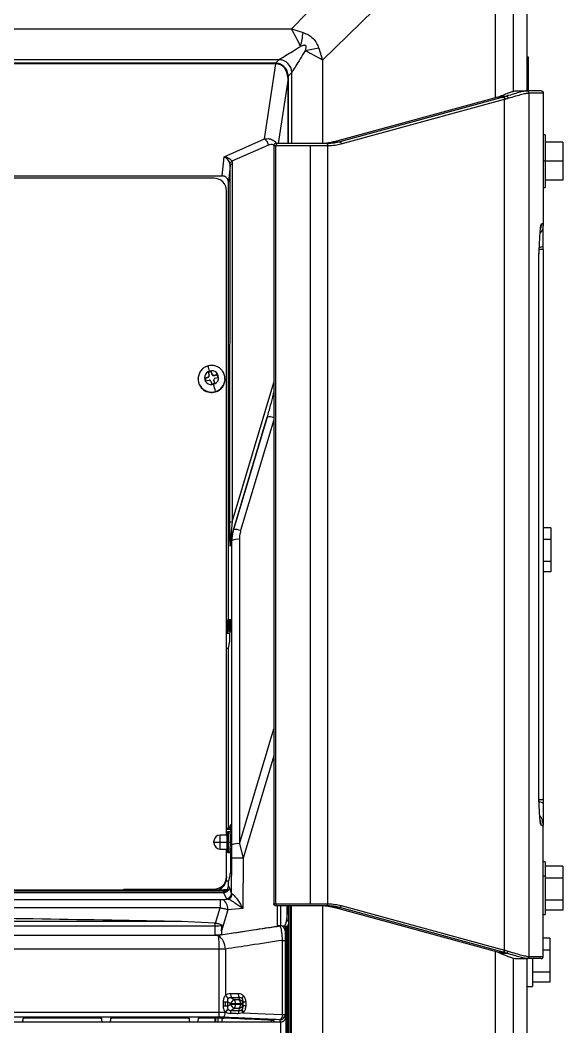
# Model space of a CAD drawing. Header units: millimetres. Extents: x -13464 to 9471, y -517 to 17126.
# Drawn here: x 6535.1 to 6668.5, y 78.4 to 326 of the extents above; entities that cross this region are included whole.
import ezdxf

# ---------------------------------------------------------------- set-up
doc = ezdxf.new("R2010")
doc.units = ezdxf.units.MM

msp = doc.modelspace()

# ---------------------------------------------------------------- linework, layer by layer
at = {"color": 7, "linetype": 'Continuous', "lineweight": 25}
for p, q in [((6601.79, 323.83), (6643.2, 366.08)), ((6659.75, 308.57), (6659.75, 361.76)), ((6659.75, 308.57), (6659.75, 361.76)), ((6659.78, 308.57), (6659.78, 361.71)), ((6651.99, 357.8), (6609.48, 316.14)), ((6651.99, 306.88), (6651.99, 357.8)), ((6656.29, 357.8), (6656.29, 308.44)), ((6273.27, 323.83), (6601.79, 323.83)), ((6601.79, 323.83), (6604.7, 322.89)), ((6608.54, 319.05), (6609.48, 316.14)), ((6659.78, 316.96), (6660.03, 316.96)), ((6598.71, 316.23), (6276.34, 316.23)), ((6597.96, 315.23), (6277.09, 315.23)), ((6597.86, 315.37), (6277.2, 315.37)), ((6595.16, 296.74), (6597.96, 315.23)), ((6597.86, 315.37), (6598.71, 316.23)), ((6609.48, 316.14), (6609.48, 295.62)), ((6600.71, 313.17), (6600.06, 314.26)), ((6600.99, 311.6), (6600.71, 313.17)), ((6601.88, 313.06), (6601.02, 312.21)), ((6601.02, 312.21), (6601.02, 295.62)), ((6601.88, 295.62), (6601.88, 313.06)), ((6600.99, 311.6), (6598.57, 295.62)), ((6600.99, 311.6), (6601.02, 311.6)), ((6600.99, 295.62), (6600.99, 311.6)), ((6652.57, 307.04), (6612.3, 296.05)), ((6653.86, 307.02), (6613.72, 296.05)), ((6652.57, 307.04), (6653.13, 307.26)), ((6652.57, 307.04), (6653.96, 307.04)), ((6653.13, 307.26), (6654.69, 307.26)), ((6654.69, 307.26), (6653.96, 307.04)), ((6656.9, 308.57), (6659.65, 308.57)), ((6659.73, 308.57), (6659.65, 308.57)), ((6663.2, 308.57), (6659.73, 308.57)), ((6660.15, 308.06), (6660.23, 308.06)), ((6660.23, 95.72), (6660.23, 308.06)), ((6660.23, 308.06), (6663.71, 308.06)), ((6663.71, 308.06), (6663.71, 275.99)), ((6614.02, 295.55), (6654.22, 306.52)), ((6654.22, 97.26), (6654.22, 306.52)), ((6664.22, 297.76), (6663.71, 297.76)), ((6664.22, 297.76), (6664.22, 291.29)), ((6585.26, 292.35), (6595.16, 296.74)), ((6596.13, 295.24), (6587.16, 291.25)), ((6597.48, 295.11), (6597.99, 295.11)), ((6597.48, 295.11), (6597.48, 108.67)), ((6598.49, 295.62), (6597.91, 295.62)), ((6597.99, 295.11), (6606.46, 295.11)), ((6597.99, 108.67), (6597.99, 295.11)), ((6610.47, 295.62), (6598.49, 295.62)), ((6606.46, 295.11), (6610.72, 295.11)), ((6606.46, 108.67), (6606.46, 295.11)), ((6610.72, 108.67), (6610.72, 295.11)), ((6612.3, 296.05), (6613.72, 296.05)), ((6668.54, 295.99), (6664.22, 295.99)), ((6668.54, 295.99), (6668.54, 291.29)), ((6584.8, 287.66), (6585.26, 292.35)), ((6586.71, 290.3), (6586.3, 286.1)), ((6586.65, 202.41), (6586.71, 290.3)), ((6587.26, 290.48), (6587.2, 202.58)), ((6664.22, 291.29), (6663.71, 291.29)), ((6664.22, 291.29), (6664.22, 284.81)), ((6668.54, 291.29), (6664.22, 291.29)), ((6668.54, 291.29), (6668.54, 286.59)), ((6409.37, 287.66), (6584.8, 287.66)), ((6582.68, 287.1), (6411.49, 287.1)), ((6586.3, 178.51), (6586.3, 286.1)), ((6663.71, 284.81), (6664.22, 284.81)), ((6668.54, 286.59), (6664.22, 286.59)), ((6585.86, 125.56), (6585.86, 283.98)), ((6663.71, 275.99), (6663.17, 275.78)), ((6662.61, 135.18), (6662.61, 268.6)), ((6662.62, 135.13), (6662.62, 268.66)), ((6663.71, 269.57), (6662.72, 269.57)), ((6663.71, 269.57), (6663.71, 134.21)), ((6578.87, 237.77), (6578.87, 237.85)), ((6578.87, 237.77), (6578.87, 237.66)), ((6581.34, 238.19), (6580.56, 237.96)), ((6580.56, 237.96), (6580.77, 237.24)), ((6581.34, 238.1), (6580.58, 237.88)), ((6581.34, 238.1), (6581.34, 238.19)), ((6582.09, 239.63), (6581.36, 239.42)), ((6581.36, 239.42), (6581.59, 238.65)), ((6582.09, 239.54), (6581.39, 239.34)), ((6581.61, 238.46), (6581.61, 238.55)), ((6582.32, 238.87), (6582.09, 239.63)), ((6582.09, 239.54), (6582.09, 239.63)), ((6582.32, 238.78), (6582.09, 239.54)), ((6582.32, 238.78), (6582.32, 238.87)), ((6583.58, 238.84), (6582.8, 238.61)), ((6583.58, 238.75), (6582.8, 238.52)), ((6582.8, 238.52), (6582.8, 238.61)), ((6583.01, 237.89), (6583.79, 238.12)), ((6583.79, 238.12), (6583.58, 238.84)), ((6583.58, 238.75), (6583.58, 238.84)), ((6583.77, 238.11), (6583.58, 238.75)), ((6585.48, 237.66), (6585.48, 237.77)), ((6585.48, 237.77), (6585.48, 237.68)), ((6580.77, 237.24), (6581.55, 237.47)), ((6582.02, 237.21), (6582.25, 236.45)), ((6582.25, 236.45), (6582.99, 236.66)), ((6582.74, 237.53), (6582.74, 237.44)), ((6582.99, 236.66), (6582.76, 237.43)), ((6582.76, 237.34), (6582.76, 237.43)), ((6582.96, 236.65), (6582.76, 237.34)), ((6587.2, 202.58), (6597.48, 236.85)), ((6583.11, 234.65), (6583.11, 234.55)), ((6595.86, 228.33), (6587.15, 199.32)), ((6587.55, 200.64), (6595.86, 228.33)), ((6597.48, 227.64), (6589.32, 200.43)), ((6587.2, 202.58), (6586.89, 199.51)), ((6587.15, 199.32), (6587.55, 200.64)), ((6587.16, 197.99), (6587.55, 200.64)), ((6665.62, 201.15), (6663.71, 201.15)), ((6665.62, 201.15), (6665.62, 198.23)), ((6586.89, 199.51), (6586.74, 196.58)), ((6589, 198.29), (6589, 123.44)), ((6665.62, 198.23), (6663.71, 198.23)), ((6665.62, 198.23), (6665.62, 192.81)), ((6587.16, 197.99), (6586.74, 196.58)), ((6587.16, 123.13), (6587.16, 197.99)), ((6665.62, 192.81), (6663.71, 192.81)), ((6665.62, 192.81), (6665.62, 190.3)), ((6665.62, 190.3), (6663.71, 190.3)), ((6586.16, 178.49), (6586.03, 178.21)), ((6586.16, 175.72), (6586.16, 178.49)), ((6586.41, 178.52), (6586.41, 175.78)), ((6586.54, 178.52), (6586.41, 178.52)), ((6586.54, 175.78), (6586.54, 178.52)), ((6586.79, 178.55), (6586.79, 175.83)), ((6586.03, 177.63), (6585.86, 177.63)), ((6585.86, 177.39), (6586.03, 177.39)), ((6585.86, 177.39), (6586.03, 177.39)), ((6586.03, 178.21), (6586.03, 175.21)), ((6586.41, 175.78), (6586.54, 175.78)), ((6586.64, 175.21), (6586.79, 175.83)), ((6586.16, 175.72), (6586.03, 175.21)), ((6586.03, 175.21), (6586.64, 175.21)), ((6586.64, 173.21), (6586.64, 175.21)), ((6585.86, 171.49), (6586.3, 171.49)), ((6586.3, 171.49), (6586.64, 173.21)), ((6586.3, 127.16), (6586.3, 171.49)), ((6589, 123.44), (6597.48, 151.7)), ((6597.48, 145.07), (6589.93, 119.88)), ((6663.71, 134.21), (6662.72, 134.21)), ((6586.3, 127.16), (6585.86, 127.16)), ((6585.86, 127.06), (6586.92, 127.06)), ((6585.86, 127.06), (6586.92, 127.06)), ((6586.82, 126.39), (6586.23, 126.39)), ((6586.92, 128.2), (6586.3, 127.16)), ((6586.92, 126.6), (6586.92, 128.2)), ((6586.92, 126.6), (6586.95, 126.58)), ((6663.71, 127.79), (6663.17, 128)), ((6663.71, 95.72), (6663.71, 127.79)), ((6582.73, 123.85), (6582.73, 124.04)), ((6582.73, 123.85), (6584.26, 123.85)), ((6582.73, 123.66), (6582.73, 123.85)), ((6586.02, 125.56), (6584.26, 125.56)), ((6584.26, 123.85), (6584.26, 125.56)), ((6584.26, 123.85), (6586.01, 123.85)), ((6584.26, 122.14), (6584.26, 123.85)), ((6585.98, 125.54), (6585.98, 126.1)), ((6586.28, 124.29), (6586.28, 123.85)), ((6586.28, 123.85), (6586.81, 123.85)), ((6586.81, 123.85), (6586.81, 124.29)), ((6584.26, 122.14), (6585.98, 122.14)), ((6585.86, 115.38), (6585.86, 122.14)), ((6585.98, 121.6), (6585.98, 122.16)), ((6586.23, 121.31), (6586.82, 121.31)), ((6586.24, 121.35), (6586.24, 121.33)), ((6586.7, 121.32), (6586.7, 121.32)), ((6589, 123.44), (6589.93, 119.88)), ((6586.92, 116.94), (6586.92, 121.1)), ((6587.07, 111.22), (6587.15, 119.9)), ((6589.93, 119.88), (6589.82, 107.48)), ((6664.22, 118.97), (6663.71, 118.97)), ((6664.22, 118.97), (6664.22, 115.49)), ((6586.92, 116.94), (6586.3, 114.26)), ((6668.54, 117.92), (6664.22, 117.92)), ((6668.54, 117.92), (6668.54, 115)), ((6586.3, 114.26), (6585.76, 114.26)), ((6585.86, 115.38), (6585.86, 115.03)), ((6586.3, 113.05), (6586.3, 114.26)), ((6664.22, 115.49), (6663.71, 115.49)), ((6664.22, 115.49), (6664.22, 106.02)), ((6668.54, 115), (6664.22, 115)), ((6668.54, 115), (6668.54, 109.58)), ((6408.97, 112.14), (6585.2, 112.14)), ((6585.2, 111.77), (6408.97, 111.77)), ((6585.2, 111.4), (6408.97, 111.4)), ((6560.58, 112.25), (6582.68, 112.25)), ((6560.58, 112.14), (6560.58, 112.25)), ((6582.68, 112.14), (6582.68, 112.25)), ((6585.2, 112.14), (6585.2, 111.77)), ((6585.2, 111.4), (6585.2, 111.77)), ((6585.33, 111.77), (6585.2, 111.77)), ((6585.8, 109.97), (6585.2, 111.4)), ((6586.3, 113.05), (6587.07, 111.22)), ((6408.25, 109.73), (6584.27, 109.73)), ((6584.27, 109.73), (6584.27, 107.65)), ((6584.84, 109.75), (6586.09, 109.83)), ((6587.07, 111.22), (6587.24, 111.08)), ((6668.54, 109.58), (6664.22, 109.58)), ((6668.54, 109.58), (6668.54, 107.07)), ((6584.27, 107.65), (6405.16, 107.65)), ((6583.16, 103.93), (6584.27, 107.65)), ((6586.13, 107.22), (6584.58, 102.06)), ((6589.82, 107.48), (6586.13, 107.22)), ((6597.48, 108.67), (6597.99, 108.67)), ((6598.49, 108.17), (6597.91, 108.17)), ((6597.99, 108.67), (6606.46, 108.67)), ((6598.37, 103.19), (6598.37, 108.17)), ((6610.47, 108.17), (6598.49, 108.17)), ((6599.14, 108.17), (6599.14, 103.24)), ((6600.66, 104.75), (6600.97, 108.17)), ((6600.66, 108.17), (6600.66, 104.75)), ((6601.08, 108.17), (6601.08, -188.4)), ((6601.08, 108.17), (6601.08, -188.4)), ((6601.15, -188.4), (6601.15, 108.17)), ((6601.53, 108.17), (6601.53, -188.4)), ((6601.63, 108.17), (6601.63, -188.4)), ((6601.63, 108.17), (6601.63, -188.4)), ((6601.85, -188.4), (6601.85, 108.17)), ((6606.46, 108.67), (6610.72, 108.67)), ((6609.45, 108.17), (6609.45, -188.4)), ((6612.3, 107.73), (6613.72, 107.73)), ((6652.57, 96.74), (6612.3, 107.73)), ((6653.86, 96.76), (6613.72, 107.73)), ((6614.02, 108.24), (6654.22, 97.26)), ((6668.54, 107.07), (6664.22, 107.07)), ((6574.77, 104.39), (6583.01, 103.95)), ((6663.71, 106.02), (6664.22, 106.02)), ((6583.01, 103.95), (6583.16, 103.93)), ((6583.03, 100.94), (6583.03, 103.17)), ((6584.58, 102.06), (6584.58, 101.05)), ((6600.36, 103.1), (6600.29, 102.04)), ((6600.58, 103.06), (6600.58, -11.08)), ((6601.08, 103.62), (6600.75, 103.06)), ((6601.08, 103.08), (6600.75, 103.06)), ((6601.03, -188.4), (6601.03, 103.08)), ((6599.63, 81.41), (6599.63, 99.68)), ((6599.63, 99.68), (6600.26, 99.68)), ((6600.26, 99.68), (6600.26, 81.41)), ((6665.37, 100.22), (6663.71, 100.22)), ((6665.37, 100.22), (6665.37, 97.3)), ((6584.04, 82.05), (6584.04, 97.54)), ((6585.57, 97.54), (6584.04, 97.54)), ((6585.57, 97.54), (6585.57, 86.13)), ((6651.99, -188.4), (6651.99, 96.9)), ((6652.57, 96.74), (6653.96, 96.74)), ((6652.57, 96.74), (6653.13, 96.52)), ((6654.69, 96.52), (6653.96, 96.74)), ((6665.37, 97.3), (6663.71, 97.3)), ((6665.37, 97.3), (6665.37, 91.88)), ((6653.13, 96.52), (6654.69, 96.52)), ((6656.29, 95.34), (6656.29, -188.4)), ((6656.9, 95.21), (6659.65, 95.21)), ((6659.73, 95.21), (6659.65, 95.21)), ((6663.2, 95.21), (6659.73, 95.21)), ((6659.76, -188.4), (6659.76, 95.21)), ((6659.76, -188.4), (6659.76, 95.21)), ((6660.15, 95.72), (6660.23, 95.72)), ((6660.23, 95.72), (6663.71, 95.72)), ((6661.05, 95.21), (6661.05, 88.32)), ((6665.37, 91.88), (6661.05, 91.88)), ((6665.37, 91.88), (6665.37, 89.37)), ((6665.37, 89.37), (6661.05, 89.37)), ((6659.76, 88.32), (6661.05, 88.32)), ((6585.08, 83.53), (6585.08, 84.53)), ((6585.08, 84.53), (6585.55, 84.53)), ((6585.55, 84.53), (6585.55, 83.53)), ((6585.55, 84.53), (6586.12, 84.53)), ((6586.84, 84.09), (6586.12, 84.53)), ((6586.12, 84.53), (6586.12, 83.53)), ((6586.81, 86.63), (6588.72, 86.63)), ((6587.1, 85.56), (6587.76, 85.16)), ((6589.01, 85.56), (6587.1, 85.56)), ((6587.76, 85.16), (6588.97, 85.16)), ((6588.97, 85.16), (6589.01, 85.56)), ((6589.93, 84.49), (6589.89, 84.09)), ((6589.93, 83.57), (6589.93, 84.49)), ((6590.56, 84.49), (6589.93, 84.49)), ((6590.56, 84.49), (6590.56, 83.57)), ((6585.55, 83.53), (6585.08, 83.53)), ((6586.12, 83.53), (6585.55, 83.53)), ((6586.12, 83.53), (6586.84, 83.97)), ((6586.84, 83.97), (6586.84, 84.09)), ((6588.05, 84.09), (6586.84, 84.09)), ((6586.84, 83.97), (6588.05, 83.97)), ((6587.76, 82.9), (6587.03, 82.46)), ((6588.97, 82.9), (6587.76, 82.9)), ((6588.05, 84.09), (6588.05, 83.97)), ((6589.26, 84.09), (6588.05, 84.09)), ((6588.05, 83.97), (6589.26, 83.97)), ((6589.86, 81.84), (6588.74, 81.65)), ((6589.01, 82.47), (6588.97, 82.9)), ((6589.26, 83.97), (6589.26, 84.09)), ((6589.89, 84.09), (6589.26, 84.09)), ((6589.26, 83.97), (6589.89, 83.97)), ((6589.89, 84.09), (6589.89, 83.97)), ((6589.89, 83.97), (6589.93, 83.57)), ((6590.56, 83.57), (6589.93, 83.57)), ((6583.01, 80.58), (6583.01, 79.61)), ((6583.15, 80.58), (6583.15, 79.61)), ((6583.81, 79.61), (6583.81, 80.58)), ((6584.69, 80.58), (6584.69, 79.61)), ((6596.87, 79.61), (6596.87, 80.05)), ((6597.46, 79.96), (6597.53, 79.61)), ((6599.22, 76.04), (6599.22, 79.61)), ((6599.63, 81.41), (6600.26, 81.41)), ((6600.39, 80.77), (6600.39, 76.04))]:
    msp.add_line(p, q, dxfattribs=at)
at = {"color": 7, "linetype": 'Continuous', "lineweight": 25, "flags": 128}
for points in [[(6610.47, 295.62), (6610.51, 295.61), (6610.56, 295.58), (6610.61, 295.53), (6610.65, 295.47), (6610.68, 295.39), (6610.7, 295.3), (6610.71, 295.21), (6610.72, 295.11)], [(6663.17, 275.78), (6663.09, 274.88), (6663.06, 274.73)], [(6582.76, 237.34), (6582.74, 237.41), (6582.74, 237.44)], [(6663.17, 128), (6663.09, 128.9), (6663.06, 129.05)], [(6610.47, 108.17), (6610.51, 108.17), (6610.56, 108.2), (6610.61, 108.25), (6610.65, 108.31), (6610.68, 108.39), (6610.7, 108.48), (6610.71, 108.57), (6610.72, 108.67)], [(6589.86, 81.84), (6595.33, 81.6), (6599.63, 81.41)], [(6535.79, 80.55), (6535.76, 80.23), (6535.74, 80.02), (6535.72, 79.82), (6535.7, 79.61)], [(6555.07, 80.56), (6555.13, 80.03), (6555.17, 79.61)], [(6557.34, 80.55), (6557.31, 80.23), (6557.29, 80.02), (6557.27, 79.82), (6557.25, 79.61)], [(6576.63, 80.56), (6576.69, 80.03), (6576.73, 79.61)], [(6578.88, 80.55), (6578.85, 80.23), (6578.83, 80.02), (6578.81, 79.82), (6578.78, 79.61)], [(6599.11, 79.61), (6599.05, 79.91), (6599, 80.15)], [(6600.26, 81.41), (6600.33, 81.05), (6600.39, 80.77)]]:
    msp.add_lwpolyline(points, dxfattribs=at)
at = {"color": 7, "linetype": 'Continuous', "lineweight": 25}
for centre, radius, start, end in [((6542.99, 332.84), 62.51, 347.6993, 350.8415), ((6618.49, 257.34), 62.51, 99.1585, 102.3007), ((6598.69, 313.04), 3.19, 0.5081, 89.4919), ((6659.65, 308.07), 0.506, 359.7695, 89.7676), ((6659.73, 308.06), 0.508, 359.9607, 89.9607), ((6593.89, 294.85), 2.28, 9.633, 56.0493), ((6598.5, 295.11), 0.507, 90.1094, 180.109), ((6587.57, 290.36), 0.975, 114.8828, 157.5532), ((6587.24, 289.61), 0.865, 88.2952, 127.1468), ((6582.71, 283.95), 3.15, 0.4419, 90.4352), ((6662.76, 271.45), 1.36, 268.837, 314.0565), ((6576.29, 238.45), 5.53, 12.6997, 26.3486), ((6582.16, 237.8), 3.29, 180.5222, 286.7503), ((6582.16, 237.69), 3.29, 180.5222, 286.7503), ((6582.16, 238.03), 1.7, 106.0796, 287.2654), ((6581.23, 238.55), 0.374, 285.7452, 16.381), ((6581.23, 238.46), 0.376, 285.8988, 359.6911), ((6582.19, 238.04), 1.7, 286.0796, 107.2654), ((6582.69, 238.98), 0.382, 197.1209, 286.4788), ((6582.69, 238.89), 0.382, 197.1209, 286.4788), ((6583.12, 237.53), 0.374, 105.7452, 196.381), ((6582.22, 237.78), 3.26, 285.8506, 358.2383), ((6582.22, 237.68), 3.26, 285.8445, 359.7454), ((6581.66, 237.1), 0.382, 17.1209, 106.4788), ((6569.96, 232.26), 13.37, 10.3015, 18.0926), ((6596.4, 225.7), 2.69, 66.4035, 101.7234), ((6587.17, 201.72), 0.865, 88.2952, 127.1468), ((6588.12, 197.84), 2.85, 65.0518, 101.4168), ((6587.14, 199.1), 0.478, 121.0514, 168.2291), ((6586.78, 199.07), 0.45, 33.6773, 75.8944), ((6588.59, 195.07), 3.24, 82.6328, 116.0821), ((6662.7, 132.17), 1.53, 48.5715, 88.3274), ((6584.26, 124.04), 1.52, 90, 180), ((6586.22, 123.88), 0.418, 81.7212, 117.6466), ((6586.87, 124.73), 0.447, 262.6328, 296.0821), ((6584.26, 123.66), 1.52, 180, 270), ((6588.59, 120.22), 3.24, 82.6328, 116.0821), ((6587.57, -39.9), 159.8, 89.1564, 90.1519), ((6582.71, 115.4), 3.15, 269.5648, 359.5581), ((6582.73, 115.04), 3.13, 291.9257, 359.7684), ((6589.08, 112.37), 3.79, 188.967, 194.4294), ((6583.52, 107.48), 2.62, 354.3108, 59.7751), ((6585.8, 111.24), 1.27, 270.2374, 358.91), ((6585.95, 111.11), 1.29, 275.8941, 358.6504), ((6598.5, 108.67), 0.507, 179.891, 269.8906), ((6601.31, 108.22), 0.342, 189.134, 227.3681), ((6601.12, 104.86), 0.47, 193.862, 265.2476), ((6568.09, 103.2), 14.94, 359.8697, 2.8754), ((6599.05, 102), 1.25, 1.573, 89.6404), ((6561.76, 98.09), 22.28, 358.5837, 7.3547), ((6581.09, 97.43), 4.48, 1.4521, 51.7967), ((6659.65, 95.72), 0.506, 270.2324, 0.2305), ((6659.73, 95.72), 0.508, 270.0393, 0.0393), ((6588.13, 88.05), 3.2, 216.9317, 235.2887), ((6588.63, 86.55), 1.82, 177.5271, 212.8499), ((6589, 83.16), 2.35, 121.6587, 156.5545), ((6586.23, 84.17), 1.82, 357.5271, 32.8499), ((6590.53, 86.55), 1.82, 177.5271, 212.8499), ((6587.44, 84.17), 1.82, 357.5271, 32.8499), ((6588.71, 84), 1.18, 4.3988, 77.388), ((6591.03, 85.06), 1.39, 135.1088, 166.7987), ((6578.47, 81.77), 5.57, 349.8013, 2.873), ((6584.34, 81.84), 1.23, 299.0761, 6.5555), ((6588.17, 79.72), 3.54, 122.8645, 139.151), ((6587.98, 80.03), 3.11, 122.7361, 141.0266), ((6588.38, 81.57), 1.62, 146.616, 175.8854), ((6589, 84.9), 2.35, 203.4455, 238.3413), ((6586.23, 83.89), 1.82, 327.1501, 2.4729), ((6590.39, 81.56), 1.65, 146.6954, 177.0612), ((6587.44, 83.89), 1.82, 327.1501, 2.4729), ((6588.71, 84.06), 1.18, 282.612, 355.6012), ((6591.04, 82.69), 1.45, 183.7247, 216.005), ((6591.03, 83), 1.39, 193.2013, 224.8912), ((6598.37, 81.24), 1.26, 299.656, 7.6582), ((6598.99, 81.42), 1.27, 270.3819, 359.7942)]:
    msp.add_arc(centre, radius, start, end, dxfattribs=at)
for points, knots in [([(6604.06, 319.52), (6603.69, 320.26), (6602.95, 321.74), (6602.17, 323.13), (6601.79, 323.83)], [0, 0, 0, 0, 0.499672, 1, 1, 1, 1]), ([(6604.7, 322.89), (6605.13, 322.72), (6606.01, 322.39), (6607.17, 321.52), (6608.03, 320.37), (6608.37, 319.48), (6608.54, 319.05)], [0, 0, 0, 0, 0.24377, 0.499159, 0.754983, 1, 1, 1, 1]), ([(6598.71, 316.23), (6598.76, 316.26), (6598.87, 316.32), (6599.37, 316.63), (6600.42, 317.28), (6602.09, 318.31), (6603.39, 319.1), (6604.06, 319.52)], [0, 0, 0, 0, 0.089618, 0.186676, 0.417859, 0.69576, 1, 1, 1, 1]), ([(6605.17, 318.41), (6605.27, 318.66), (6605.41, 319.01), (6605.44, 319.42), (6605.4, 319.59), (6605.33, 319.69), (6605.24, 319.75), (6605.07, 319.79), (6604.65, 319.76), (6604.31, 319.62), (6604.06, 319.52)], [0, 0, 0, 0, 0.304932, 0.415748, 0.460272, 0.500497, 0.540554, 0.584994, 0.696322, 1, 1, 1, 1]), ([(6605.17, 318.41), (6604.75, 317.74), (6603.96, 316.44), (6602.93, 314.77), (6602.28, 313.72), (6601.97, 313.22), (6601.91, 313.11), (6601.88, 313.06)], [0, 0, 0, 0, 0.30424, 0.582141, 0.813324, 0.910381, 1, 1, 1, 1]), ([(6609.48, 316.14), (6608.78, 316.52), (6607.39, 317.3), (6605.91, 318.04), (6605.17, 318.41)], [0, 0, 0, 0, 0.500375, 1, 1, 1, 1]), ([(6660.03, 316.96), (6660.03, 316.85), (6660.03, 316.63), (6660.03, 314.87), (6660.03, 312.29), (6660.03, 309.78), (6660.03, 308.57)], [0, 0, 0, 0, 0.26118, 0.516448, 0.767544, 1, 1, 1, 1]), ([(6601.02, 312.21), (6600.96, 312.66), (6600.85, 313.59), (6599.99, 314.65), (6598.93, 315.27), (6598.21, 315.34), (6597.86, 315.37)], [0, 0, 0, 0, 0.270606, 0.562309, 0.789377, 1, 1, 1, 1]), ([(6599.1, 314.98), (6598.92, 315.05), (6598.55, 315.2), (6598.16, 315.22), (6597.96, 315.23)], [0, 0, 0, 0, 0.501993, 1, 1, 1, 1]), ([(6600.06, 314.26), (6599.91, 314.41), (6599.63, 314.69), (6599.28, 314.88), (6599.1, 314.98)], [0, 0, 0, 0, 0.513958, 1, 1, 1, 1]), ([(6653.13, 307.26), (6653.61, 307.46), (6654.57, 307.84), (6655.7, 308.27), (6656.54, 308.53), (6656.78, 308.56), (6656.9, 308.57)], [0, 0, 0, 0, 0.252724, 0.500733, 0.750932, 1, 1, 1, 1]), ([(6653.96, 307.04), (6653.95, 307.04), (6653.91, 307.03), (6653.88, 307.02), (6653.86, 307.02)], [0, 0, 0, 0, 0.559999, 1, 1, 1, 1]), ([(6653.96, 307.04), (6654, 307.04), (6654.05, 307.03), (6654.12, 306.97), (6654.18, 306.9), (6654.23, 306.82), (6654.28, 306.71), (6654.31, 306.61), (6654.33, 306.55)], [0, 0, 0, 0, 0.2394272, 0.3683444, 0.500006, 0.6316667, 0.7605814, 1, 1, 1, 1]), ([(6659.65, 308.57), (6659.49, 308.56), (6659.18, 308.53), (6658.08, 308.27), (6656.6, 307.85), (6655.33, 307.46), (6654.69, 307.26)], [0, 0, 0, 0, 0.24994, 0.500458, 0.750059, 1, 1, 1, 1]), ([(6654.69, 307.26), (6654.73, 307.26), (6654.79, 307.25), (6654.87, 307.18), (6654.93, 307.12), (6654.98, 307.04), (6655.05, 306.93), (6655.07, 306.83), (6655.09, 306.77)], [0, 0, 0, 0, 0.23942, 0.368336, 0.499999, 0.631661, 0.760578, 1, 1, 1, 1]), ([(6655.09, 306.77), (6655.74, 306.96), (6657.04, 307.35), (6658.55, 307.76), (6659.68, 308.02), (6660, 308.05), (6660.15, 308.06)], [0, 0, 0, 0, 0.249302, 0.499599, 0.750248, 1, 1, 1, 1]), ([(6663.2, 308.57), (6663.28, 308.56), (6663.43, 308.54), (6663.6, 308.41), (6663.7, 308.24), (6663.71, 308.12), (6663.71, 308.06)], [0, 0, 0, 0, 0.270303, 0.562484, 0.789771, 1, 1, 1, 1]), ([(6654.22, 306.52), (6654.24, 306.53), (6654.27, 306.54), (6654.31, 306.55), (6654.33, 306.55)], [0, 0, 0, 0, 0.56, 1, 1, 1, 1]), ([(6654.33, 306.55), (6654.47, 306.59), (6654.73, 306.66), (6654.98, 306.74), (6655.09, 306.77)], [0, 0, 0, 0, 0.559993, 1, 1, 1, 1]), ([(6595.16, 296.74), (6595.56, 296.8), (6596.17, 296.87), (6596.93, 296.67), (6597.44, 296.41), (6597.86, 296.04), (6598.06, 295.72), (6598.15, 295.56)], [0, 0, 0, 0, 0.332198, 0.50937, 0.673591, 0.839251, 1, 1, 1, 1]), ([(6597.48, 295.19), (6597.44, 295.22), (6597.23, 295.39), (6596.75, 295.45), (6596.34, 295.31), (6596.13, 295.24)], [0, 0, 0, 0, 0.1183328, 0.5449665, 1, 1, 1, 1]), ([(6597.91, 295.62), (6597.8, 295.6), (6597.67, 295.57), (6597.55, 295.4), (6597.51, 295.31), (6597.48, 295.21), (6597.48, 295.14), (6597.48, 295.11)], [0, 0, 0, 0, 0.603903, 0.73056, 0.836974, 0.924822, 1, 1, 1, 1]), ([(6612.3, 296.05), (6612.13, 296.02), (6611.8, 295.96), (6611.35, 295.81), (6610.9, 295.76), (6610.39, 295.69), (6609.76, 295.63), (6609.29, 295.62), (6609.05, 295.62)], [0, 0, 0, 0, 0.157013, 0.308978, 0.422673, 0.570216, 0.778653, 1, 1, 1, 1]), ([(6613.72, 296.05), (6613.34, 295.96), (6612.62, 295.77), (6611.53, 295.65), (6610.82, 295.63), (6610.47, 295.62)], [0, 0, 0, 0, 0.350084, 0.676958, 1, 1, 1, 1]), ([(6610.72, 295.11), (6611.34, 295.14), (6612.21, 295.17), (6613.31, 295.36), (6613.78, 295.48), (6614.02, 295.55)], [0, 0, 0, 0, 0.560269, 0.780149, 1, 1, 1, 1]), ([(6613.72, 296.05), (6613.75, 296.05), (6613.8, 296.04), (6613.87, 295.97), (6613.92, 295.89), (6613.97, 295.79), (6614.01, 295.66), (6614.02, 295.59), (6614.02, 295.55)], [0, 0, 0, 0, 0.242147, 0.369077, 0.499604, 0.709352, 0.844664, 1, 1, 1, 1]), ([(6585.26, 292.35), (6585.47, 292.32), (6585.88, 292.26), (6586.45, 292.02), (6586.91, 291.68), (6587.08, 291.38), (6587.16, 291.25)], [0, 0, 0, 0, 0.265577, 0.534375, 0.783272, 1, 1, 1, 1]), ([(6586.67, 290.74), (6586.61, 290.89), (6586.49, 291.23), (6586.14, 291.7), (6585.72, 292.1), (6585.41, 292.26), (6585.26, 292.35)], [0, 0, 0, 0, 0.216728, 0.465625, 0.734423, 1, 1, 1, 1]), ([(6586.71, 290.3), (6586.71, 290.38), (6586.71, 290.53), (6586.68, 290.67), (6586.67, 290.74)], [0, 0, 0, 0, 0.528577, 1, 1, 1, 1]), ([(6587.16, 291.25), (6587.19, 291.11), (6587.25, 290.86), (6587.26, 290.6), (6587.26, 290.48)], [0, 0, 0, 0, 0.552197, 1, 1, 1, 1]), ([(6586.3, 286.1), (6586.27, 286.32), (6586.22, 286.78), (6585.82, 287.3), (6585.31, 287.61), (6584.97, 287.65), (6584.8, 287.66)], [0, 0, 0, 0, 0.27852, 0.571924, 0.795026, 1, 1, 1, 1]), ([(6663.17, 275.78), (6663.13, 275.69), (6663.04, 275.52), (6662.92, 274.48), (6662.81, 272.94), (6662.7, 270.93), (6662.64, 269.38), (6662.61, 268.6)], [0, 0, 0, 0, 0.185655, 0.372247, 0.558138, 0.778864, 1, 1, 1, 1]), ([(6663.71, 275.99), (6663.67, 275.31), (6663.61, 274.36), (6663.02, 273.65), (6662.85, 273.45)], [0, 0, 0, 0, 0.714858, 1, 1, 1, 1]), ([(6663.71, 275.99), (6663.71, 275.99), (6663.71, 275.99), (6663.71, 275.99), (6663.71, 275.99)], [0, 0, 0, 0, 0.559973, 1, 1, 1, 1]), ([(6663.71, 270.47), (6663.71, 271.08), (6663.71, 272.36), (6663.71, 274.06), (6663.71, 275.3), (6663.71, 275.69), (6663.71, 275.81)], [0, 0, 0, 0, 0.266554, 0.553604, 0.85455, 1, 1, 1, 1]), ([(6663.71, 269.57), (6663.71, 269.74), (6663.71, 270.04), (6663.71, 270.33), (6663.71, 270.47)], [0, 0, 0, 0, 0.560159, 1, 1, 1, 1]), ([(6581.25, 240.91), (6581.02, 240.83), (6580.47, 240.63), (6579.73, 240.05), (6579.16, 239.2), (6578.88, 238.42), (6578.9, 237.97), (6578.91, 237.85)], [0, 0, 0, 0, 0.173814, 0.421148, 0.668839, 0.915937, 1, 1, 1, 1]), ([(6585.44, 237.68), (6585.45, 237.9), (6585.46, 238.47), (6585.13, 239.33), (6584.52, 240.15), (6583.67, 240.74), (6582.69, 241.05), (6581.85, 241.06), (6581.38, 240.94), (6581.25, 240.91)], [0, 0, 0, 0, 0.108577, 0.273005, 0.437253, 0.601633, 0.766403, 0.931672, 1, 1, 1, 1]), ([(6595.86, 228.33), (6596.14, 229.3), (6596.68, 231.17), (6597.21, 233.19), (6597.45, 234.24), (6597.48, 234.38)], [0, 0, 0, 0, 0.4841402, 0.930438, 1, 1, 1, 1]), ([(6586.67, 199.2), (6586.66, 199.72), (6586.65, 200.77), (6586.65, 201.87), (6586.65, 202.41)], [0, 0, 0, 0, 0.507577, 1, 1, 1, 1]), ([(6586.74, 196.58), (6586.72, 197.03), (6586.69, 197.83), (6586.68, 198.78), (6586.67, 199.2)], [0, 0, 0, 0, 0.559585, 1, 1, 1, 1]), ([(6587.15, 199.32), (6587.03, 198.86), (6586.8, 197.97), (6586.76, 197.04), (6586.74, 196.58)], [0, 0, 0, 0, 0.509165, 1, 1, 1, 1]), ([(6589.32, 200.43), (6589.22, 200.03), (6589.04, 199.33), (6589.01, 198.61), (6589, 198.29)], [0, 0, 0, 0, 0.560013, 1, 1, 1, 1]), ([(6586.16, 178.49), (6586.16, 178.49), (6586.17, 178.5), (6586.24, 178.51), (6586.33, 178.52), (6586.38, 178.52), (6586.41, 178.52)], [0, 0, 0, 0, 0.2710824, 0.5624744, 0.7892161, 1, 1, 1, 1]), ([(6586.54, 178.52), (6586.57, 178.52), (6586.64, 178.52), (6586.73, 178.53), (6586.78, 178.54), (6586.79, 178.54), (6586.79, 178.55)], [0, 0, 0, 0, 0.270752, 0.562045, 0.788946, 1, 1, 1, 1]), ([(6586.41, 175.78), (6586.37, 175.78), (6586.3, 175.78), (6586.22, 175.76), (6586.17, 175.74), (6586.16, 175.73), (6586.16, 175.72)], [0, 0, 0, 0, 0.270752, 0.562045, 0.788946, 1, 1, 1, 1]), ([(6586.79, 175.83), (6586.78, 175.82), (6586.77, 175.81), (6586.7, 175.79), (6586.62, 175.78), (6586.56, 175.78), (6586.54, 175.78)], [0, 0, 0, 0, 0.271082, 0.562474, 0.789216, 1, 1, 1, 1]), ([(6662.68, 133.43), (6662.68, 133.44), (6662.69, 133.93), (6662.65, 134.56), (6662.61, 135.18)], [0, 0, 0, 0, 0.0209149, 1, 1, 1, 1]), ([(6663.17, 128), (6663.13, 128.09), (6663.04, 128.26), (6662.92, 129.31), (6662.81, 130.84), (6662.7, 132.85), (6662.64, 134.41), (6662.61, 135.18)], [0, 0, 0, 0, 0.185655, 0.372247, 0.558138, 0.778864, 1, 1, 1, 1]), ([(6663.71, 134.21), (6663.71, 134.04), (6663.71, 133.74), (6663.71, 133.45), (6663.71, 133.32)], [0, 0, 0, 0, 0.560159, 1, 1, 1, 1]), ([(6663.71, 133.32), (6663.71, 132.7), (6663.71, 131.42), (6663.71, 129.72), (6663.71, 128.49), (6663.71, 128.1), (6663.71, 127.97)], [0, 0, 0, 0, 0.2670277, 0.5545878, 0.8560691, 1, 1, 1, 1]), ([(6663.71, 127.8), (6663.67, 128.47), (6663.61, 129.42), (6663.02, 130.13), (6662.85, 130.33)], [0, 0, 0, 0, 0.714858, 1, 1, 1, 1]), ([(6586.24, 126.39), (6586.23, 126.39), (6586.2, 126.39), (6586.15, 126.37), (6586.1, 126.35), (6586.05, 126.3), (6586, 126.23), (6585.99, 126.16), (6585.98, 126.12)], [0, 0, 0, 0, 0.071547, 0.147873, 0.235896, 0.349006, 0.649696, 1, 1, 1, 1]), ([(6586.24, 126.38), (6586.24, 126.38), (6586.25, 126.4), (6586.26, 126.28), (6586.26, 126.02), (6586.27, 125.61), (6586.28, 125.08), (6586.28, 124.6), (6586.28, 124.29)], [0, 0, 0, 0, 0.049288, 0.201425, 0.437586, 0.584274, 0.727114, 1, 1, 1, 1]), ([(6586.92, 126.59), (6586.92, 126.57), (6586.92, 126.54), (6586.9, 126.49), (6586.87, 126.44), (6586.81, 126.38), (6586.74, 126.33), (6586.68, 126.31), (6586.66, 126.3)], [0, 0, 0, 0, 0.108225, 0.225314, 0.355136, 0.500549, 0.75045, 1, 1, 1, 1]), ([(6586.81, 124.29), (6586.81, 124.45), (6586.81, 124.79), (6586.8, 125.25), (6586.79, 125.67), (6586.77, 126.01), (6586.74, 126.25), (6586.72, 126.38), (6586.7, 126.39), (6586.69, 126.39)], [0, 0, 0, 0, 0.141169, 0.286918, 0.437262, 0.592216, 0.737312, 0.901895, 1, 1, 1, 1]), ([(6586.92, 126.59), (6586.92, 126.59), (6586.92, 126.6), (6586.92, 126.6), (6586.92, 126.6)], [0, 0, 0, 0, 0.56, 1, 1, 1, 1]), ([(6586.95, 126.58), (6586.96, 126.59), (6586.99, 126.61), (6587.04, 126.07), (6587.06, 125.25), (6587.07, 124.63), (6587.07, 124.33)], [0, 0, 0, 0, 0.1864722, 0.5122611, 0.7656053, 1, 1, 1, 1]), ([(6663.71, 127.8), (6663.71, 127.8), (6663.71, 127.79), (6663.71, 127.79), (6663.71, 127.79)], [0, 0, 0, 0, 0.559973, 1, 1, 1, 1]), ([(6586.02, 124.25), (6586.02, 124.56), (6586.02, 125.21), (6586.01, 125.86), (6586, 126.16), (6585.99, 126.12), (6585.98, 126.1)], [0, 0, 0, 0, 0.270218, 0.562411, 0.789746, 1, 1, 1, 1]), ([(6585.98, 121.6), (6585.99, 121.69), (6586, 121.89), (6586.01, 122.64), (6586.02, 123.47), (6586.02, 124), (6586.02, 124.25)], [0, 0, 0, 0, 0.270255, 0.56246, 0.789776, 1, 1, 1, 1]), ([(6585.98, 122.16), (6585.99, 122.22), (6585.99, 122.35), (6586, 122.81), (6586.01, 123.33), (6586.01, 123.68), (6586.01, 123.85)], [0, 0, 0, 0, 0.2723624, 0.5619165, 0.7876683, 1, 1, 1, 1]), ([(6586.01, 123.85), (6586.01, 124.02), (6586.01, 124.39), (6586.01, 124.9), (6586, 125.32), (6586, 125.56), (6585.99, 125.54), (6585.99, 125.54)], [0, 0, 0, 0, 0.193809, 0.406181, 0.627097, 0.880781, 1, 1, 1, 1]), ([(6586.28, 123.85), (6586.28, 123.57), (6586.27, 122.97), (6586.26, 122.23), (6586.25, 121.76), (6586.25, 121.47), (6586.24, 121.39), (6586.24, 121.35)], [0, 0, 0, 0, 0.2412907, 0.4993337, 0.7090929, 0.8444856, 1, 1, 1, 1]), ([(6586.66, 121.32), (6586.67, 121.35), (6586.68, 121.39), (6586.7, 121.5), (6586.72, 121.67), (6586.76, 122.09), (6586.8, 122.92), (6586.81, 123.55), (6586.81, 123.85)], [0, 0, 0, 0, 0.1618325, 0.2121638, 0.2419929, 0.5006983, 0.7597981, 1, 1, 1, 1]), ([(6587.07, 124.33), (6587.07, 123.94), (6587.06, 123.11), (6587.02, 122.06), (6586.97, 121.36), (6586.94, 121.18), (6586.92, 121.1)], [0, 0, 0, 0, 0.270154, 0.562195, 0.789539, 1, 1, 1, 1]), ([(6586.24, 121.35), (6586.21, 121.35), (6586.17, 121.35), (6586.11, 121.38), (6586.06, 121.42), (6586.02, 121.47), (6585.99, 121.53), (6585.98, 121.58), (6585.98, 121.6)], [0, 0, 0, 0, 0.170944, 0.338277, 0.4946, 0.63452, 0.855094, 1, 1, 1, 1]), ([(6585.98, 121.58), (6585.99, 121.54), (6586, 121.49), (6586.03, 121.43), (6586.06, 121.39), (6586.08, 121.37), (6586.11, 121.35), (6586.13, 121.34), (6586.16, 121.32), (6586.2, 121.31), (6586.23, 121.31), (6586.24, 121.31)], [0, 0, 0, 0, 0.415845, 0.578751, 0.694597, 0.739482, 0.779031, 0.815809, 0.851822, 0.925114, 1, 1, 1, 1]), ([(6586.92, 121.11), (6586.92, 121.13), (6586.92, 121.16), (6586.9, 121.21), (6586.87, 121.25), (6586.81, 121.29), (6586.74, 121.32), (6586.68, 121.32), (6586.66, 121.32)], [0, 0, 0, 0, 0.108214, 0.225299, 0.355125, 0.500548, 0.750449, 1, 1, 1, 1]), ([(6587.15, 119.9), (6587.15, 120.49), (6587.16, 121.58), (6587.16, 122.65), (6587.16, 123.13)], [0, 0, 0, 0, 0.546684, 1, 1, 1, 1]), ([(6586.92, 121.1), (6586.92, 121.1), (6586.92, 121.1), (6586.92, 121.11), (6586.92, 121.11)], [0, 0, 0, 0, 0.56, 1, 1, 1, 1]), ([(6586.3, 112.16), (6586.29, 112.16), (6586.25, 112.16), (6586.14, 112.15), (6585.95, 112.14), (6585.63, 112.14), (6585.38, 112.14), (6585.2, 112.14)], [0, 0, 0, 0, 0.019938, 0.17957, 0.357324, 0.552333, 1, 1, 1, 1]), ([(6585.41, 111.42), (6585.37, 111.42), (6585.3, 111.4), (6585.23, 111.4), (6585.2, 111.4)], [0, 0, 0, 0, 0.559941, 1, 1, 1, 1]), ([(6586.26, 112), (6586.25, 111.99), (6586.23, 111.98), (6586.16, 111.96), (6586.07, 111.93), (6585.92, 111.89), (6585.67, 111.82), (6585.45, 111.79), (6585.33, 111.77)], [0, 0, 0, 0, 0.0972639, 0.1972748, 0.3019082, 0.414204, 0.6741672, 1, 1, 1, 1]), ([(6586.26, 112), (6586.21, 111.92), (6586.1, 111.77), (6585.89, 111.6), (6585.66, 111.48), (6585.49, 111.44), (6585.41, 111.42)], [0, 0, 0, 0, 0.262771, 0.516843, 0.762486, 1, 1, 1, 1]), ([(6585.5, 112.14), (6585.61, 112.14), (6585.88, 112.14), (6586.12, 112.15), (6586.27, 112.16)], [0, 0, 0, 0, 0.396698, 1, 1, 1, 1]), ([(6585.93, 112.14), (6586.01, 112.24), (6586.23, 112.49), (6586.27, 112.83), (6586.3, 113.05)], [0, 0, 0, 0, 0.366582, 1, 1, 1, 1]), ([(6586.3, 112.16), (6586.3, 112.15), (6586.31, 112.13), (6586.28, 112.06), (6586.26, 112)], [0, 0, 0, 0, 0.2349798, 1, 1, 1, 1]), ([(6584.27, 109.73), (6584.38, 109.73), (6584.58, 109.73), (6584.76, 109.74), (6584.84, 109.75)], [0, 0, 0, 0, 0.555202, 1, 1, 1, 1]), ([(6586.09, 109.83), (6586, 109.86), (6585.86, 109.9), (6585.82, 109.95), (6585.8, 109.97)], [0, 0, 0, 0, 0.5597966, 1, 1, 1, 1]), ([(6589.82, 107.48), (6589.52, 107.72), (6588.93, 108.18), (6588.07, 108.76), (6587.38, 109.19), (6586.85, 109.49), (6586.46, 109.69), (6586.21, 109.79), (6586.13, 109.82), (6586.09, 109.83)], [0, 0, 0, 0, 0.249956, 0.49914, 0.634535, 0.749269, 0.881566, 0.941668, 1, 1, 1, 1]), ([(6587.24, 111.08), (6587.28, 111.06), (6587.37, 111.01), (6587.6, 110.82), (6588.03, 110.38), (6588.88, 109.25), (6589.44, 108.19), (6589.82, 107.48)], [0, 0, 0, 0, 0.06107, 0.125903, 0.251224, 0.50117, 1, 1, 1, 1]), ([(6586.13, 107.22), (6585.81, 107.3), (6585.23, 107.45), (6584.57, 107.58), (6584.27, 107.65)], [0, 0, 0, 0, 0.539195, 1, 1, 1, 1]), ([(6597.91, 108.17), (6597.8, 108.18), (6597.67, 108.21), (6597.55, 108.39), (6597.51, 108.48), (6597.48, 108.57), (6597.48, 108.64), (6597.48, 108.67)], [0, 0, 0, 0, 0.6039028, 0.7305597, 0.8369736, 0.9248217, 1, 1, 1, 1]), ([(6612.3, 107.73), (6612.13, 107.76), (6611.8, 107.82), (6611.35, 107.97), (6610.9, 108.02), (6610.39, 108.09), (6609.76, 108.16), (6609.29, 108.16), (6609.05, 108.17)], [0, 0, 0, 0, 0.157027, 0.30884, 0.422554, 0.570152, 0.77862, 1, 1, 1, 1]), ([(6613.72, 107.73), (6613.42, 107.81), (6612.82, 107.97), (6611.73, 108.11), (6610.95, 108.14), (6610.47, 108.17)], [0, 0, 0, 0, 0.2801862, 0.5601449, 1, 1, 1, 1]), ([(6610.72, 108.67), (6611.34, 108.65), (6612.21, 108.61), (6613.31, 108.42), (6613.78, 108.3), (6614.02, 108.24)], [0, 0, 0, 0, 0.560269, 0.780149, 1, 1, 1, 1]), ([(6613.72, 107.73), (6613.75, 107.74), (6613.8, 107.75), (6613.87, 107.81), (6613.92, 107.89), (6613.97, 107.99), (6614.01, 108.12), (6614.02, 108.2), (6614.02, 108.24)], [0, 0, 0, 0, 0.242168, 0.369093, 0.499604, 0.709386, 0.844689, 1, 1, 1, 1]), ([(6437.53, 105.82), (6460.41, 105.76), (6506.16, 105.64), (6551.9, 104.8), (6574.77, 104.39)], [0, 0, 0, 0, 0.5001292, 1, 1, 1, 1]), ([(6437.53, 104.39), (6452.79, 104.39), (6483.3, 104.39), (6529.07, 104.39), (6559.53, 104.39), (6574.77, 104.39)], [0, 0, 0, 0, 0.333326, 0.666663, 1, 1, 1, 1]), ([(6600.07, 103.12), (6600.22, 103.38), (6600.54, 103.92), (6600.62, 104.47), (6600.66, 104.75)], [0, 0, 0, 0, 0.490897, 1, 1, 1, 1]), ([(6583.03, 103.17), (6566.88, 103.17), (6534.58, 103.17), (6486.06, 103.17), (6453.7, 103.17), (6437.53, 103.17)], [0, 0, 0, 0, 0.333363, 0.666726, 1, 1, 1, 1]), ([(6584.75, 103.26), (6584.48, 103.23), (6583.95, 103.18), (6583.33, 103.17), (6583.03, 103.17)], [0, 0, 0, 0, 0.506306, 1, 1, 1, 1]), ([(6583.16, 103.93), (6583.46, 103.87), (6583.92, 103.79), (6584.42, 103.62), (6584.64, 103.49), (6584.73, 103.39), (6584.76, 103.31), (6584.76, 103.28), (6584.75, 103.26)], [0, 0, 0, 0, 0.496892, 0.755469, 0.876114, 0.942171, 0.971841, 1, 1, 1, 1]), ([(6583.86, 100.94), (6586.7, 101.38), (6591.76, 102.15), (6596.82, 102.92), (6599.05, 103.25)], [0, 0, 0, 0, 0.56, 1, 1, 1, 1]), ([(6584.58, 102.06), (6584.62, 102.29), (6584.67, 102.69), (6584.73, 103.09), (6584.75, 103.26)], [0, 0, 0, 0, 0.5602058, 1, 1, 1, 1]), ([(6584.58, 101.05), (6587.16, 101.45), (6591.75, 102.17), (6596.35, 102.88), (6598.37, 103.19)], [0, 0, 0, 0, 0.56, 1, 1, 1, 1]), ([(6599.14, 103.24), (6599.01, 103.24), (6598.74, 103.24), (6598.49, 103.21), (6598.37, 103.19)], [0, 0, 0, 0, 0.494671, 1, 1, 1, 1]), ([(6599.63, 99.68), (6599.6, 100.1), (6599.55, 100.93), (6599.41, 102), (6599.24, 102.82), (6599.11, 103.11), (6599.05, 103.25)], [0, 0, 0, 0, 0.2594475, 0.5120316, 0.7582354, 1, 1, 1, 1]), ([(6600.07, 103.12), (6599.92, 103.15), (6599.64, 103.21), (6599.31, 103.23), (6599.14, 103.24)], [0, 0, 0, 0, 0.514108, 1, 1, 1, 1]), ([(6600.75, 103.06), (6600.69, 103.06), (6600.57, 103.05), (6600.39, 103.06), (6600.22, 103.09), (6600.12, 103.11), (6600.07, 103.12)], [0, 0, 0, 0, 0.239895, 0.499362, 0.747061, 1, 1, 1, 1]), ([(6600.29, 102.04), (6600.29, 101.93), (6600.28, 101.7), (6600.27, 101.1), (6600.26, 100.4), (6600.26, 99.92), (6600.26, 99.68)], [0, 0, 0, 0, 0.279482, 0.559781, 0.780119, 1, 1, 1, 1]), ([(6437.53, 100.94), (6451.2, 100.94), (6478.53, 100.94), (6516.59, 100.94), (6551.71, 100.94), (6573.14, 100.94), (6583.86, 100.94)], [0, 0, 0, 0, 0.279994, 0.559975, 0.779982, 1, 1, 1, 1]), ([(6437.53, 100.94), (6451.11, 100.94), (6478.29, 100.94), (6516.14, 100.94), (6551.06, 100.94), (6572.37, 100.94), (6583.03, 100.94)], [0, 0, 0, 0, 0.279941, 0.559955, 0.779984, 1, 1, 1, 1]), ([(6584.58, 101.05), (6584.34, 101.02), (6583.85, 100.95), (6583.3, 100.94), (6583.03, 100.94)], [0, 0, 0, 0, 0.505645, 1, 1, 1, 1]), ([(6599.63, 99.68), (6597, 99.28), (6592.31, 98.57), (6587.63, 97.85), (6585.57, 97.54)], [0, 0, 0, 0, 0.56, 1, 1, 1, 1]), ([(6584.04, 97.54), (6567.78, 97.54), (6535.26, 97.54), (6486.4, 97.54), (6453.82, 97.54), (6437.53, 97.54)], [0, 0, 0, 0, 0.333352, 0.666673, 1, 1, 1, 1]), ([(6653.96, 96.74), (6653.95, 96.74), (6653.91, 96.75), (6653.88, 96.76), (6653.86, 96.76)], [0, 0, 0, 0, 0.559999, 1, 1, 1, 1]), ([(6653.96, 96.74), (6654, 96.74), (6654.05, 96.75), (6654.12, 96.81), (6654.18, 96.88), (6654.23, 96.96), (6654.28, 97.07), (6654.31, 97.17), (6654.33, 97.23)], [0, 0, 0, 0, 0.239418, 0.368332, 0.499991, 0.631652, 0.760569, 1, 1, 1, 1]), ([(6654.22, 97.26), (6654.24, 97.25), (6654.27, 97.24), (6654.31, 97.23), (6654.33, 97.23)], [0, 0, 0, 0, 0.56, 1, 1, 1, 1]), ([(6654.33, 97.23), (6654.47, 97.19), (6654.73, 97.12), (6654.98, 97.04), (6655.09, 97.01)], [0, 0, 0, 0, 0.5599933, 1, 1, 1, 1]), ([(6654.69, 96.52), (6654.73, 96.53), (6654.79, 96.54), (6654.87, 96.6), (6654.93, 96.66), (6654.98, 96.74), (6655.05, 96.85), (6655.07, 96.95), (6655.09, 97.01)], [0, 0, 0, 0, 0.23942, 0.368337, 0.5, 0.631663, 0.76058, 1, 1, 1, 1]), ([(6655.09, 97.01), (6655.74, 96.82), (6657.04, 96.43), (6658.55, 96.02), (6659.68, 95.76), (6660, 95.73), (6660.15, 95.72)], [0, 0, 0, 0, 0.249302, 0.499599, 0.750248, 1, 1, 1, 1]), ([(6653.13, 96.52), (6653.61, 96.32), (6654.57, 95.94), (6655.7, 95.52), (6656.54, 95.25), (6656.78, 95.23), (6656.9, 95.21)], [0, 0, 0, 0, 0.253467, 0.500733, 0.750932, 1, 1, 1, 1]), ([(6659.65, 95.21), (6659.5, 95.23), (6659.19, 95.25), (6658.08, 95.51), (6656.6, 95.93), (6655.33, 96.32), (6654.69, 96.52)], [0, 0, 0, 0, 0.249142, 0.499198, 0.748701, 1, 1, 1, 1]), ([(6663.2, 95.21), (6663.28, 95.22), (6663.43, 95.24), (6663.6, 95.38), (6663.7, 95.55), (6663.71, 95.66), (6663.71, 95.72)], [0, 0, 0, 0, 0.270303, 0.562484, 0.789771, 1, 1, 1, 1]), ([(6585.08, 84.53), (6585.1, 84.82), (6585.13, 85.25), (6585.34, 85.79), (6585.49, 86.01), (6585.57, 86.13)], [0, 0, 0, 0, 0.499687, 0.75319, 1, 1, 1, 1]), ([(6585.57, 86.13), (6585.77, 86.29), (6586.15, 86.58), (6586.61, 86.61), (6586.81, 86.63)], [0, 0, 0, 0, 0.542283, 1, 1, 1, 1]), ([(6586.3, 85.42), (6586.25, 85.36), (6586.14, 85.25), (6586.07, 85.02), (6586.06, 84.77), (6586.1, 84.62), (6586.12, 84.53)], [0, 0, 0, 0, 0.249007, 0.498855, 0.73203, 1, 1, 1, 1]), ([(6587.1, 85.56), (6586.95, 85.58), (6586.72, 85.6), (6586.45, 85.53), (6586.35, 85.45), (6586.3, 85.42)], [0, 0, 0, 0, 0.55177, 0.786188, 1, 1, 1, 1]), ([(6588.72, 86.63), (6589, 86.6), (6589.5, 86.55), (6589.89, 86.19), (6590.05, 86.04)], [0, 0, 0, 0, 0.57666, 1, 1, 1, 1]), ([(6589.68, 85.37), (6589.64, 85.42), (6589.55, 85.51), (6589.31, 85.61), (6589.13, 85.58), (6589.01, 85.56)], [0, 0, 0, 0, 0.213792, 0.446255, 1, 1, 1, 1]), ([(6589.93, 84.49), (6589.92, 84.67), (6589.91, 84.91), (6589.8, 85.21), (6589.72, 85.32), (6589.68, 85.37)], [0, 0, 0, 0, 0.5537444, 0.7861916, 1, 1, 1, 1]), ([(6590.05, 86.04), (6590.21, 85.79), (6590.51, 85.33), (6590.55, 84.76), (6590.56, 84.49)], [0, 0, 0, 0, 0.5416506, 1, 1, 1, 1]), ([(6437.53, 82.05), (6453.82, 82.05), (6486.4, 82.05), (6535.25, 82.05), (6567.78, 82.05), (6584.04, 82.05)], [0, 0, 0, 0, 0.333303, 0.666666, 1, 1, 1, 1]), ([(6584.04, 82.05), (6584.29, 82.05), (6584.8, 82.05), (6585.26, 82.04), (6585.5, 82.03)], [0, 0, 0, 0, 0.496044, 1, 1, 1, 1]), ([(6585.5, 82.03), (6585.37, 82.26), (6585.13, 82.73), (6585.1, 83.26), (6585.08, 83.53)], [0, 0, 0, 0, 0.499505, 1, 1, 1, 1]), ([(6585.56, 81.98), (6585.55, 81.99), (6585.53, 82.01), (6585.51, 82.02), (6585.5, 82.03)], [0, 0, 0, 0, 0.560001, 1, 1, 1, 1]), ([(6586.77, 81.68), (6586.55, 81.7), (6586.13, 81.72), (6585.75, 81.9), (6585.56, 81.98)], [0, 0, 0, 0, 0.52427, 1, 1, 1, 1]), ([(6586.12, 83.53), (6586.1, 83.45), (6586.06, 83.31), (6586.06, 83.08), (6586.12, 82.86), (6586.21, 82.75), (6586.25, 82.69)], [0, 0, 0, 0, 0.26541, 0.498175, 0.745748, 1, 1, 1, 1]), ([(6586.25, 82.69), (6586.26, 82.68), (6586.28, 82.66), (6586.29, 82.65), (6586.3, 82.64)], [0, 0, 0, 0, 0.5599997, 1, 1, 1, 1]), ([(6586.3, 82.64), (6586.35, 82.6), (6586.45, 82.51), (6586.63, 82.44), (6586.82, 82.42), (6586.96, 82.45), (6587.03, 82.46)], [0, 0, 0, 0, 0.262885, 0.500245, 0.733831, 1, 1, 1, 1]), ([(6587.03, 82.46), (6587.4, 82.46), (6588.06, 82.46), (6588.72, 82.47), (6589.01, 82.47)], [0, 0, 0, 0, 0.56, 1, 1, 1, 1]), ([(6589.01, 82.47), (6589.1, 82.46), (6589.24, 82.44), (6589.45, 82.5), (6589.54, 82.57), (6589.59, 82.6)], [0, 0, 0, 0, 0.499743, 0.74027, 1, 1, 1, 1]), ([(6589.59, 82.6), (6589.61, 82.61), (6589.64, 82.64), (6589.67, 82.67), (6589.68, 82.69)], [0, 0, 0, 0, 0.562428, 1, 1, 1, 1]), ([(6589.68, 82.69), (6589.72, 82.74), (6589.8, 82.85), (6589.91, 83.15), (6589.92, 83.4), (6589.93, 83.57)], [0, 0, 0, 0, 0.213792, 0.446255, 1, 1, 1, 1]), ([(6590.05, 82.03), (6590.02, 81.99), (6589.96, 81.92), (6589.89, 81.87), (6589.86, 81.84)], [0, 0, 0, 0, 0.559309, 1, 1, 1, 1]), ([(6590.56, 83.57), (6590.54, 83.23), (6590.49, 82.66), (6590.18, 82.21), (6590.05, 82.03)], [0, 0, 0, 0, 0.57666, 1, 1, 1, 1]), ([(6583.96, 80.79), (6567.7, 80.79), (6535.2, 80.79), (6486.38, 80.79), (6453.81, 80.79), (6437.53, 80.79)], [0, 0, 0, 0, 0.333333, 0.666666, 1, 1, 1, 1]), ([(6533.6, 79.61), (6533.99, 79.61), (6534.69, 79.61), (6535.39, 79.61), (6535.7, 79.61)], [0, 0, 0, 0, 0.56, 1, 1, 1, 1]), ([(6535.7, 79.61), (6539.33, 79.61), (6545.82, 79.61), (6552.31, 79.61), (6555.17, 79.61)], [0, 0, 0, 0, 0.560007, 1, 1, 1, 1]), ([(6535.79, 80.55), (6535.79, 80.55), (6535.8, 80.56), (6535.82, 80.56), (6535.86, 80.57), (6535.91, 80.57), (6535.97, 80.57), (6536.02, 80.58), (6536.06, 80.58)], [0, 0, 0, 0, 0.158534, 0.294851, 0.499988, 0.630823, 0.757945, 1, 1, 1, 1]), ([(6554.83, 80.58), (6551.33, 80.58), (6545.07, 80.58), (6538.81, 80.58), (6536.06, 80.58)], [0, 0, 0, 0, 0.559993, 1, 1, 1, 1]), ([(6554.83, 80.58), (6554.86, 80.58), (6554.93, 80.57), (6555, 80.57), (6555.05, 80.57), (6555.07, 80.56), (6555.07, 80.56), (6555.07, 80.56)], [0, 0, 0, 0, 0.243243, 0.49907, 0.715535, 0.849365, 1, 1, 1, 1]), ([(6555.17, 79.61), (6555.56, 79.61), (6556.25, 79.61), (6556.94, 79.61), (6557.25, 79.61)], [0, 0, 0, 0, 0.560001, 1, 1, 1, 1]), ([(6557.25, 79.61), (6560.89, 79.61), (6567.38, 79.61), (6573.87, 79.61), (6576.73, 79.61)], [0, 0, 0, 0, 0.560013, 1, 1, 1, 1]), ([(6557.34, 80.55), (6557.34, 80.55), (6557.35, 80.56), (6557.37, 80.56), (6557.41, 80.57), (6557.46, 80.57), (6557.53, 80.57), (6557.58, 80.58), (6557.61, 80.58)], [0, 0, 0, 0, 0.159546, 0.296204, 0.500007, 0.630915, 0.758061, 1, 1, 1, 1]), ([(6576.4, 80.58), (6572.89, 80.58), (6566.63, 80.58), (6560.37, 80.58), (6557.61, 80.58)], [0, 0, 0, 0, 0.559987, 1, 1, 1, 1]), ([(6576.4, 80.58), (6576.43, 80.58), (6576.49, 80.57), (6576.57, 80.57), (6576.61, 80.57), (6576.63, 80.56), (6576.63, 80.56), (6576.63, 80.56)], [0, 0, 0, 0, 0.243345, 0.499096, 0.716438, 0.850038, 1, 1, 1, 1]), ([(6576.73, 79.61), (6577.11, 79.61), (6577.8, 79.61), (6578.48, 79.61), (6578.78, 79.61)], [0, 0, 0, 0, 0.560002, 1, 1, 1, 1]), ([(6578.78, 79.61), (6582.28, 79.61), (6588.53, 79.61), (6594.78, 79.61), (6597.53, 79.61)], [0, 0, 0, 0, 0.560018, 1, 1, 1, 1]), ([(6578.88, 80.55), (6578.88, 80.55), (6578.88, 80.56), (6578.91, 80.56), (6578.95, 80.57), (6579, 80.57), (6579.06, 80.57), (6579.12, 80.58), (6579.15, 80.58)], [0, 0, 0, 0, 0.160604, 0.29762, 0.500029, 0.631011, 0.758179, 1, 1, 1, 1]), ([(6584.63, 80.58), (6583.61, 80.58), (6581.78, 80.58), (6579.95, 80.58), (6579.15, 80.58)], [0, 0, 0, 0, 0.559995, 1, 1, 1, 1]), ([(6584.94, 80.77), (6584.76, 80.77), (6584.45, 80.78), (6584.11, 80.78), (6583.96, 80.79)], [0, 0, 0, 0, 0.561005, 1, 1, 1, 1]), ([(6584.63, 80.58), (6584.73, 80.58), (6584.92, 80.57), (6585.09, 80.57), (6585.18, 80.56)], [0, 0, 0, 0, 0.495563, 1, 1, 1, 1]), ([(6599, 80.15), (6596.37, 80.26), (6591.69, 80.47), (6587, 80.67), (6584.94, 80.77)], [0, 0, 0, 0, 0.56, 1, 1, 1, 1]), ([(6596.83, 80.05), (6594.65, 80.15), (6590.77, 80.32), (6586.89, 80.49), (6585.18, 80.56)], [0, 0, 0, 0, 0.56, 1, 1, 1, 1]), ([(6588.74, 81.65), (6588.37, 81.65), (6587.71, 81.67), (6587.06, 81.68), (6586.77, 81.68)], [0, 0, 0, 0, 0.56, 1, 1, 1, 1]), ([(6596.83, 80.05), (6596.91, 80.05), (6597.09, 80.04), (6597.29, 80.02), (6597.43, 79.99), (6597.45, 79.97), (6597.46, 79.96)], [0, 0, 0, 0, 0.240843, 0.500155, 0.720796, 1, 1, 1, 1]), ([(6597.53, 79.61), (6597.82, 79.61), (6598.35, 79.61), (6598.87, 79.61), (6599.11, 79.61)], [0, 0, 0, 0, 0.560002, 1, 1, 1, 1]), ([(6599.22, 79.61), (6599.2, 79.61), (6599.16, 79.61), (6599.12, 79.61), (6599.11, 79.61)], [0, 0, 0, 0, 0.56, 1, 1, 1, 1]), ([(6599.22, 79.61), (6599.3, 79.63), (6599.49, 79.65), (6599.81, 79.79), (6600.12, 80.04), (6600.34, 80.39), (6600.37, 80.65), (6600.39, 80.77)], [0, 0, 0, 0, 0.120989, 0.250624, 0.50001, 0.749503, 1, 1, 1, 1])]:
    msp.add_open_spline(points, degree=3, knots=knots, dxfattribs=at)
for points in [[(6653.86, 307.02), (6653.9, 307.01), (6653.97, 307), (6654.07, 306.88), (6654.17, 306.72), (6654.2, 306.59), (6654.22, 306.52)], [(6653.86, 96.76), (6653.9, 96.77), (6653.97, 96.79), (6654.07, 96.9), (6654.17, 97.06), (6654.2, 97.19), (6654.22, 97.26)]]:
    msp.add_open_spline(points, degree=3, dxfattribs=at)

doc.saveas('drawing.dxf')
